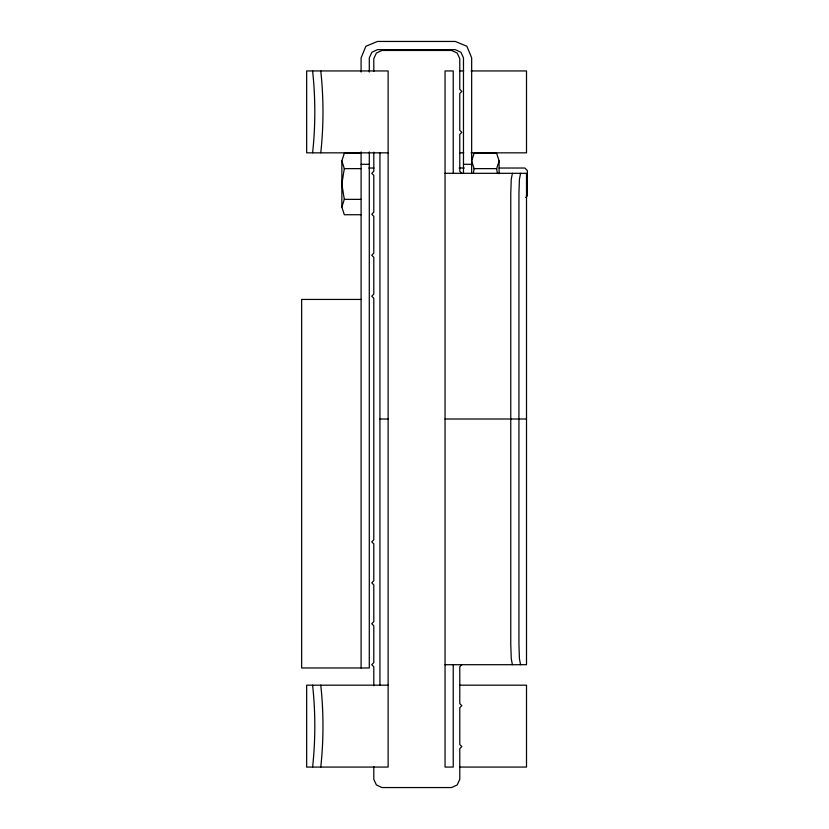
<?xml version="1.0" encoding="UTF-8"?>
<svg xmlns="http://www.w3.org/2000/svg" width="829" height="829" viewBox="0 0 829 829"><rect width="100%" height="100%" fill="white"/><g stroke="black" fill="none" stroke-linecap="round" stroke-linejoin="round"><path stroke-width="1.24" d="M361.102 153.261L344.315 153.261L341.859 160.94L344.315 168.629L341.859 183.997L344.315 199.364L341.859 207.043L344.315 214.732L361.102 214.732M473.369 173.354L474.126 168.629L471.66 160.94L474.126 153.261L496.644 153.261L499.099 160.94L499.099 173.748M312.606 152.837C315.538 125.832 315.538 97.936 312.606 70.942M320.771 152.837C323.704 125.832 323.704 97.936 320.771 70.942M312.606 767.074C315.538 740.069 315.538 712.173 312.606 685.179M320.771 767.074C323.704 740.069 323.704 712.173 320.771 685.179M512.405 173.313L511.255 179.313L510.768 193.789L510.768 644.226L511.255 658.703L512.405 664.703M520.571 173.313L519.41 179.313L518.933 193.789L518.933 644.226L519.41 658.703L520.571 664.703M497.4 173.354L496.644 168.629L499.099 160.94M525.721 197.52L527.358 195.799L527.358 170.608L524.902 168.028L499.099 168.028M461.836 664.703L459.784 666.754L459.784 703.603L461.836 705.655L459.784 707.697L459.784 744.556L461.836 746.597L459.784 748.649L459.784 779.364L457.193 784.949L451.598 787.55L381.982 787.55L376.387 784.949L373.796 779.364L373.796 766.566M459.598 70.942L463.722 70.942M471.038 70.942L526.508 70.942L526.508 152.837L471.038 152.837M388.127 152.837L306.668 152.837L306.668 70.942L388.127 70.942L388.127 767.074L306.668 767.074L306.668 685.179L388.127 685.179M459.598 152.837L463.722 152.837M361.102 164.297L369.288 164.297M463.473 164.297L471.66 164.297M368.843 168.028L374.003 168.028M459.121 168.028L464.281 168.028M344.315 168.629L361.102 168.629M474.126 168.629L496.644 168.629M445.049 173.313L526.508 173.313L526.508 664.703L445.049 664.703M344.315 199.364L361.102 199.364M361.371 299.435L301.642 299.435L301.642 667.977L369.288 667.977L369.288 151.873M379.941 419.008L388.127 419.008M445.049 419.008L510.457 419.008M510.768 419.008L526.508 419.008M459.598 685.179L526.508 685.179L526.508 767.074L459.598 767.074M461.836 173.313L459.784 171.261L459.784 134.412L461.836 132.36L459.784 130.319L459.784 93.459L461.836 91.408L459.784 89.366L459.784 58.652L457.193 53.056L451.598 50.465L381.982 50.465L376.387 53.056L373.796 58.652L373.796 71.449M471.66 173.261L471.66 57.833L466.872 46.248L455.287 41.45L377.485 41.45L365.9 46.248L361.102 57.833L361.102 72.05M463.473 173.261L463.473 57.833L460.883 52.237L455.287 49.636L377.485 49.636L371.889 52.237L369.288 57.833L369.288 72.05M453.235 173.313L453.235 70.942L445.049 70.942L445.049 767.074L453.235 767.074L453.235 664.703M379.941 152.837L379.941 685.179M373.796 152.204L373.796 171.261L371.744 173.313L373.796 175.354L373.796 212.214L371.744 214.255L373.796 216.307L373.796 253.166L371.744 255.208L373.796 257.259L373.796 294.108L371.744 296.16L373.796 298.202L373.796 539.803L371.744 541.855L373.796 543.907L373.796 580.756L371.744 582.808L373.796 584.849L373.796 621.709L371.744 623.75L373.796 625.802L373.796 662.651L371.744 664.703L373.796 666.754L373.796 685.811M361.102 151.873L361.102 667.977M341.859 160.94L341.859 207.043"/></g></svg>
